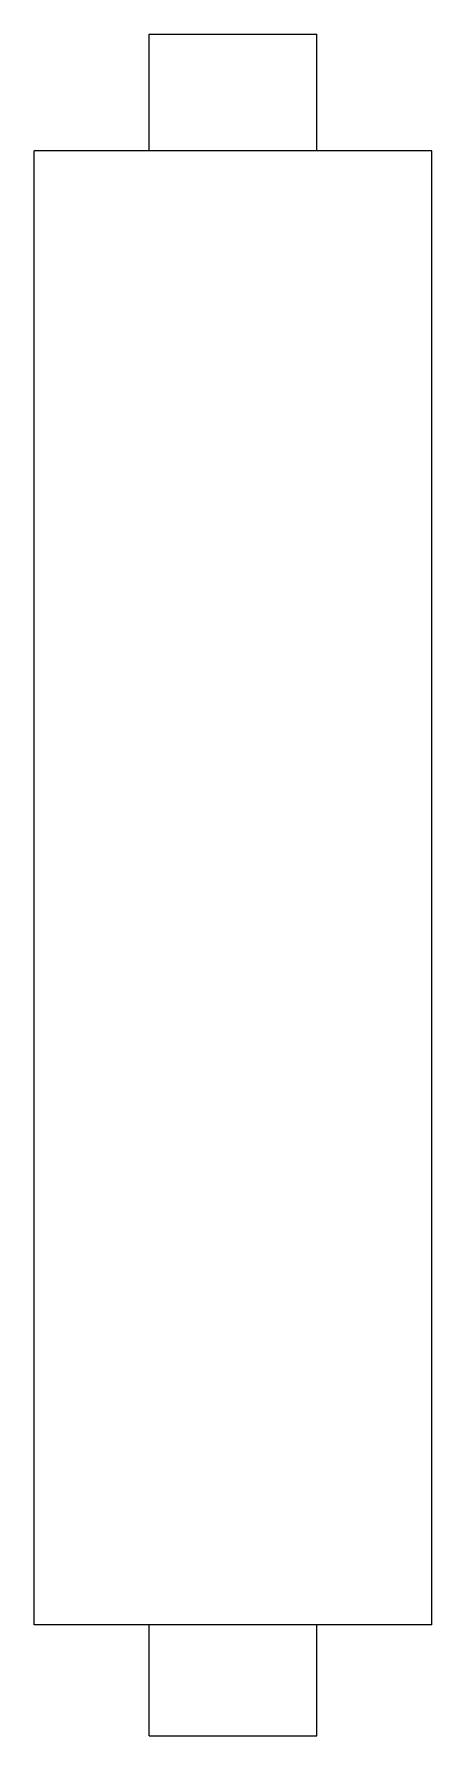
# Model space of a CAD drawing. Header units: metres. Extents: x -14 to 0, y -59.8 to 0.
import ezdxf

# ---------------------------------------------------------------- set-up
doc = ezdxf.new("R2010")
doc.units = ezdxf.units.M

msp = doc.modelspace()

# ---------------------------------------------------------------- linework, layer by layer
for points in [[(-9.95, -4.1), (-9.95, -4.018), (-9.95, -3.936), (-9.95, -3.854), (-9.95, -3.772), (-9.95, -3.69), (-9.95, -3.608), (-9.95, -3.526), (-9.95, -3.444), (-9.95, -3.362), (-9.95, -3.28), (-9.95, -3.198), (-9.95, -3.116), (-9.95, -3.034), (-9.95, -2.952), (-9.95, -2.87), (-9.95, -2.788), (-9.95, -2.706), (-9.95, -2.624), (-9.95, -2.542), (-9.95, -2.46), (-9.95, -2.378), (-9.95, -2.296), (-9.95, -2.214), (-9.95, -2.132), (-9.95, -2.05), (-9.95, -1.968), (-9.95, -1.886), (-9.95, -1.804), (-9.95, -1.722), (-9.95, -1.64), (-9.95, -1.558), (-9.95, -1.476), (-9.95, -1.394), (-9.95, -1.312), (-9.95, -1.23), (-9.95, -1.148), (-9.95, -1.066), (-9.95, -0.984), (-9.95, -0.902), (-9.95, -0.82), (-9.95, -0.738), (-9.95, -0.656), (-9.95, -0.574), (-9.95, -0.492), (-9.95, -0.41), (-9.95, -0.328), (-9.95, -0.246), (-9.95, -0.164), (-9.95, -0.082), (-9.95, 0)], [(-9.95, 0), (-9.929, 0), (-9.909, 0), (-9.888, 0), (-9.85, 0), (-9.789, 0), (-9.728, 0), (-9.667, 0), (-9.574, 0), (-9.475, 0), (-9.377, 0), (-9.269, 0), (-9.138, 0), (-9.007, 0), (-8.877, 0), (-8.727, 0), (-8.571, 0), (-8.414, 0), (-8.255, 0), (-8.08, 0), (-7.906, 0), (-7.731, 0), (-7.551, 0), (-7.368, 0), (-7.184, 0), (-7, 0), (-6.816, 0), (-6.632, 0), (-6.449, 0), (-6.269, 0), (-6.094, 0), (-5.92, 0), (-5.745, 0), (-5.586, 0), (-5.429, 0), (-5.273, 0), (-5.123, 0), (-4.993, 0), (-4.862, 0), (-4.731, 0), (-4.623, 0), (-4.525, 0), (-4.426, 0), (-4.333, 0), (-4.272, 0), (-4.211, 0), (-4.15, 0), (-4.112, 0), (-4.091, 0), (-4.071, 0), (-4.05, 0)], [(-4.05, -4.1), (-4.05, -4.018), (-4.05, -3.936), (-4.05, -3.854), (-4.05, -3.772), (-4.05, -3.69), (-4.05, -3.608), (-4.05, -3.526), (-4.05, -3.444), (-4.05, -3.362), (-4.05, -3.28), (-4.05, -3.198), (-4.05, -3.116), (-4.05, -3.034), (-4.05, -2.952), (-4.05, -2.87), (-4.05, -2.788), (-4.05, -2.706), (-4.05, -2.624), (-4.05, -2.542), (-4.05, -2.46), (-4.05, -2.378), (-4.05, -2.296), (-4.05, -2.214), (-4.05, -2.132), (-4.05, -2.05), (-4.05, -1.968), (-4.05, -1.886), (-4.05, -1.804), (-4.05, -1.722), (-4.05, -1.64), (-4.05, -1.558), (-4.05, -1.476), (-4.05, -1.394), (-4.05, -1.312), (-4.05, -1.23), (-4.05, -1.148), (-4.05, -1.066), (-4.05, -0.984), (-4.05, -0.902), (-4.05, -0.82), (-4.05, -0.738), (-4.05, -0.656), (-4.05, -0.574), (-4.05, -0.492), (-4.05, -0.41), (-4.05, -0.328), (-4.05, -0.246), (-4.05, -0.164), (-4.05, -0.082), (-4.05, 0)], [(-14, -55.9), (-14, -54.864), (-14, -53.828), (-14, -52.792), (-14, -51.756), (-14, -50.72), (-14, -49.684), (-14, -48.648), (-14, -47.612), (-14, -46.576), (-14, -45.54), (-14, -44.504), (-14, -43.468), (-14, -42.432), (-14, -41.396), (-14, -40.36), (-14, -39.324), (-14, -38.288), (-14, -37.252), (-14, -36.216), (-14, -35.18), (-14, -34.144), (-14, -33.108), (-14, -32.072), (-14, -31.036), (-14, -30), (-14, -28.964), (-14, -27.928), (-14, -26.892), (-14, -25.856), (-14, -24.82), (-14, -23.784), (-14, -22.748), (-14, -21.712), (-14, -20.676), (-14, -19.64), (-14, -18.604), (-14, -17.568), (-14, -16.532), (-14, -15.496), (-14, -14.46), (-14, -13.424), (-14, -12.388), (-14, -11.352), (-14, -10.316), (-14, -9.28), (-14, -8.244), (-14, -7.208), (-14, -6.172), (-14, -5.136), (-14, -4.1)], [(0, -4.1), (-0.049, -4.1), (-0.098, -4.1), (-0.147, -4.1), (-0.238, -4.1), (-0.383, -4.1), (-0.528, -4.1), (-0.673, -4.1), (-0.893, -4.1), (-1.127, -4.1), (-1.36, -4.1), (-1.616, -4.1), (-1.926, -4.1), (-2.237, -4.1), (-2.547, -4.1), (-2.901, -4.1), (-3.273, -4.1), (-3.644, -4.1), (-4.022, -4.1), (-4.436, -4.1), (-4.851, -4.1), (-5.265, -4.1), (-5.692, -4.1), (-6.128, -4.1), (-6.564, -4.1), (-7, -4.1), (-7.436, -4.1), (-7.872, -4.1), (-8.308, -4.1), (-8.735, -4.1), (-9.149, -4.1), (-9.564, -4.1), (-9.978, -4.1), (-10.356, -4.1), (-10.727, -4.1), (-11.099, -4.1), (-11.453, -4.1), (-11.763, -4.1), (-12.074, -4.1), (-12.384, -4.1), (-12.64, -4.1), (-12.873, -4.1), (-13.107, -4.1), (-13.327, -4.1), (-13.472, -4.1), (-13.617, -4.1), (-13.762, -4.1), (-13.853, -4.1), (-13.902, -4.1), (-13.951, -4.1), (-14, -4.1)], [(0, -55.9), (0, -54.864), (0, -53.828), (0, -52.792), (0, -51.756), (0, -50.72), (0, -49.684), (0, -48.648), (0, -47.612), (0, -46.576), (0, -45.54), (0, -44.504), (0, -43.468), (0, -42.432), (0, -41.396), (0, -40.36), (0, -39.324), (0, -38.288), (0, -37.252), (0, -36.216), (0, -35.18), (0, -34.144), (0, -33.108), (0, -32.072), (0, -31.036), (0, -30), (0, -28.964), (0, -27.928), (0, -26.892), (0, -25.856), (0, -24.82), (0, -23.784), (0, -22.748), (0, -21.712), (0, -20.676), (0, -19.64), (0, -18.604), (0, -17.568), (0, -16.532), (0, -15.496), (0, -14.46), (0, -13.424), (0, -12.388), (0, -11.352), (0, -10.316), (0, -9.28), (0, -8.244), (0, -7.208), (0, -6.172), (0, -5.136), (0, -4.1)], [(0, -55.9), (-0.049, -55.9), (-0.098, -55.9), (-0.147, -55.9), (-0.238, -55.9), (-0.383, -55.9), (-0.528, -55.9), (-0.673, -55.9), (-0.893, -55.9), (-1.127, -55.9), (-1.36, -55.9), (-1.616, -55.9), (-1.926, -55.9), (-2.237, -55.9), (-2.547, -55.9), (-2.901, -55.9), (-3.273, -55.9), (-3.644, -55.9), (-4.022, -55.9), (-4.436, -55.9), (-4.851, -55.9), (-5.265, -55.9), (-5.692, -55.9), (-6.128, -55.9), (-6.564, -55.9), (-7, -55.9), (-7.436, -55.9), (-7.872, -55.9), (-8.308, -55.9), (-8.735, -55.9), (-9.149, -55.9), (-9.564, -55.9), (-9.978, -55.9), (-10.356, -55.9), (-10.727, -55.9), (-11.099, -55.9), (-11.453, -55.9), (-11.763, -55.9), (-12.074, -55.9), (-12.384, -55.9), (-12.64, -55.9), (-12.873, -55.9), (-13.107, -55.9), (-13.327, -55.9), (-13.472, -55.9), (-13.617, -55.9), (-13.762, -55.9), (-13.853, -55.9), (-13.902, -55.9), (-13.951, -55.9), (-14, -55.9)], [(-9.95, -59.8), (-9.95, -59.722), (-9.95, -59.644), (-9.95, -59.566), (-9.95, -59.488), (-9.95, -59.41), (-9.95, -59.332), (-9.95, -59.254), (-9.95, -59.176), (-9.95, -59.098), (-9.95, -59.02), (-9.95, -58.942), (-9.95, -58.864), (-9.95, -58.786), (-9.95, -58.708), (-9.95, -58.63), (-9.95, -58.552), (-9.95, -58.474), (-9.95, -58.396), (-9.95, -58.318), (-9.95, -58.24), (-9.95, -58.162), (-9.95, -58.084), (-9.95, -58.006), (-9.95, -57.928), (-9.95, -57.85), (-9.95, -57.772), (-9.95, -57.694), (-9.95, -57.616), (-9.95, -57.538), (-9.95, -57.46), (-9.95, -57.382), (-9.95, -57.304), (-9.95, -57.226), (-9.95, -57.148), (-9.95, -57.07), (-9.95, -56.992), (-9.95, -56.914), (-9.95, -56.836), (-9.95, -56.758), (-9.95, -56.68), (-9.95, -56.602), (-9.95, -56.524), (-9.95, -56.446), (-9.95, -56.368), (-9.95, -56.29), (-9.95, -56.212), (-9.95, -56.134), (-9.95, -56.056), (-9.95, -55.978), (-9.95, -55.9)], [(-4.05, -59.8), (-4.05, -59.722), (-4.05, -59.644), (-4.05, -59.566), (-4.05, -59.488), (-4.05, -59.41), (-4.05, -59.332), (-4.05, -59.254), (-4.05, -59.176), (-4.05, -59.098), (-4.05, -59.02), (-4.05, -58.942), (-4.05, -58.864), (-4.05, -58.786), (-4.05, -58.708), (-4.05, -58.63), (-4.05, -58.552), (-4.05, -58.474), (-4.05, -58.396), (-4.05, -58.318), (-4.05, -58.24), (-4.05, -58.162), (-4.05, -58.084), (-4.05, -58.006), (-4.05, -57.928), (-4.05, -57.85), (-4.05, -57.772), (-4.05, -57.694), (-4.05, -57.616), (-4.05, -57.538), (-4.05, -57.46), (-4.05, -57.382), (-4.05, -57.304), (-4.05, -57.226), (-4.05, -57.148), (-4.05, -57.07), (-4.05, -56.992), (-4.05, -56.914), (-4.05, -56.836), (-4.05, -56.758), (-4.05, -56.68), (-4.05, -56.602), (-4.05, -56.524), (-4.05, -56.446), (-4.05, -56.368), (-4.05, -56.29), (-4.05, -56.212), (-4.05, -56.134), (-4.05, -56.056), (-4.05, -55.978), (-4.05, -55.9)], [(-9.95, -59.8), (-9.929, -59.8), (-9.909, -59.8), (-9.888, -59.8), (-9.85, -59.8), (-9.789, -59.8), (-9.728, -59.8), (-9.667, -59.8), (-9.574, -59.8), (-9.475, -59.8), (-9.377, -59.8), (-9.269, -59.8), (-9.138, -59.8), (-9.007, -59.8), (-8.877, -59.8), (-8.727, -59.8), (-8.571, -59.8), (-8.414, -59.8), (-8.255, -59.8), (-8.08, -59.8), (-7.906, -59.8), (-7.731, -59.8), (-7.551, -59.8), (-7.368, -59.8), (-7.184, -59.8), (-7, -59.8), (-6.816, -59.8), (-6.632, -59.8), (-6.449, -59.8), (-6.269, -59.8), (-6.094, -59.8), (-5.92, -59.8), (-5.745, -59.8), (-5.586, -59.8), (-5.429, -59.8), (-5.273, -59.8), (-5.123, -59.8), (-4.993, -59.8), (-4.862, -59.8), (-4.731, -59.8), (-4.623, -59.8), (-4.525, -59.8), (-4.426, -59.8), (-4.333, -59.8), (-4.272, -59.8), (-4.211, -59.8), (-4.15, -59.8), (-4.112, -59.8), (-4.091, -59.8), (-4.071, -59.8), (-4.05, -59.8)]]:
    msp.add_lwpolyline(points)

doc.saveas('drawing.dxf')
